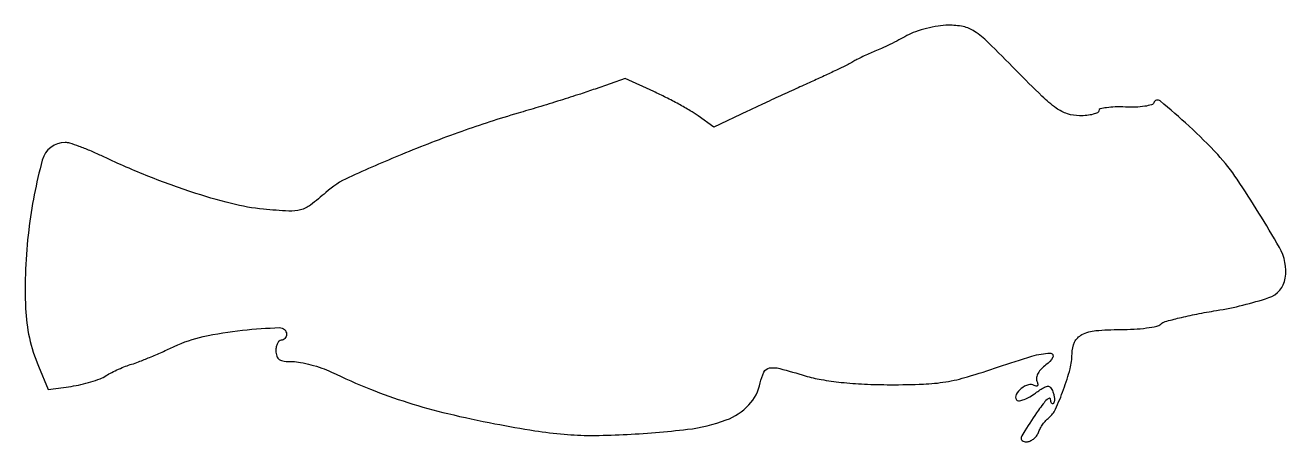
# Model space of a CAD drawing. Extents: x 0 to 236, y 0 to 78.
import ezdxf

# ---------------------------------------------------------------- set-up
doc = ezdxf.new("R2010")
doc.units = 0

msp = doc.modelspace()

# ---------------------------------------------------------------- linework, layer by layer
msp.add_lwpolyline([(165.101447, 75.988645, -0.007899), (163.610054, 75.187, -0.005847), (161.937044, 74.346164, -0.005911), (160.337988, 73.589056, -0.013214), (159.101447, 73.060485, 0.009463), (157.995545, 72.597538, 0.007604), (156.82355, 72.059209, 0.007697), (155.755402, 71.528417, 0.019412), (155, 71.100506, -0.023135), (154.08482, 70.591047, -0.003397), (152.178125, 69.65846, -0.00383), (149.907163, 68.5881, -0.00328), (147.5, 67.495104, 0.001984), (144.751382, 66.255652, 0.001118), (141.425238, 64.73087, 0.001116), (138.075316, 63.177043, 0.001827), (135.24549, 61.844161), (128.99098, 58.870235), (126.045718, 60.967446, 0.021203), (124.54593, 61.94231, 0.008185), (122.389329, 63.170254, 0.008086), (120.004671, 64.42713, 0.00989), (117.734333, 65.52135), (112.368209, 67.978042), (106.755466, 66.005322, -0.006085), (103.99027, 65.071085, -0.002466), (100.200192, 63.862393, -0.002439), (96.109763, 62.601987, -0.0031), (92.321362, 61.480445, 0.015346), (81.782841, 58.077736, 0.012003), (70.561069, 53.76378, 0.00976), (60.630061, 49.441161, 0.074416), (56.375289, 46.662013, -0.019521), (53.507374, 44.304011, -0.09678), (51.641377, 43.388467, -0.079591), (49.404316, 43.154227, -0.010793), (44.690009, 43.513701, -0.037878), (38.693987, 44.564017, -0.017389), (31.072046, 46.787987, -0.016236), (22.700453, 49.854743, -0.014974), (14.31295, 53.535782, 0.010523), (12.21411, 54.479269, 0.01257), (10.197251, 55.276136, 0.011358), (8.474853, 55.863068, 0.076576), (7.586003, 56, 0.338786), (3.297469, 52.717458, 0.036227), (0.74944, 39.594295, 0.039853), (0.168364, 24.962165, 0.089273), (2.56605, 14.14075), (4.38921, 9.781499), (8.702175, 10.372657, 0.021806), (10.517879, 10.702724, 0.018355), (12.406921, 11.205515, 0.018748), (14.098676, 11.793178, 0.047726), (15.25757, 12.377782, -0.021694), (16.297284, 12.971979, -0.013094), (17.575661, 13.588927, -0.013106), (18.880286, 14.136268, -0.022333), (20, 14.515258, 0.022304), (21.316795, 14.960867, 0.005874), (23.38125, 15.791799, 0.005951), (25.710935, 16.794133, 0.006076), (28, 17.844938, -0.057409), (33.408009, 19.68414, -0.026475), (40.75725, 20.87158, -0.018559), (47.704159, 21.359623, -0.42392), (49, 20.105885, -0.089225), (48.92405, 19.683662, -0.095086), (48.70625, 19.324854, -0.099875), (48.381501, 19.084802, -0.109803), (48, 19, 0.191087), (47.618118, 18.848523, 0.088204), (47.29375, 18.4125, 0.068025), (47.073693, 17.765418, 0.048028), (47, 17, 0.082955), (47.164385, 16.016016, 0.169768), (47.642559, 15.409212, 0.114303), (48.549126, 15.08908, 0.027967), (50.140469, 15, -0.045559), (51.634325, 14.863599, -0.020238), (53.5656, 14.426488, -0.019834), (55.586972, 13.79518, -0.02529), (57.390469, 13.047618, 0.015449), (64.685861, 9.854041, 0.018963), (71.687285, 7.347373, 0.017898), (79.183191, 5.272097, 0.011525), (88, 3.381354, 0.007258), (95.476285, 2.069636, 0.0186), (100.928506, 1.401301, 0.021285), (105.971898, 1.188276, 0.012559), (112, 1.341824, 0.015749), (124.05056, 2.333157, 0.061961), (131.279857, 4.081917, 0.112774), (135.502033, 6.882699, 0.141712), (137.65625, 11.03125, -0.06682), (138.345299, 13.037439, -0.242223), (139.401226, 13.809314, -0.104304), (141.29579, 13.710854, -0.008629), (146.068499, 12.353738, 0.030655), (149.063561, 11.642968, 0.016795), (152.800711, 11.123465, 0.014839), (157.142652, 10.797812, 0.010695), (162, 10.682204, 0.01028), (168.182983, 10.794449, 0.031055), (172.373155, 11.21826, 0.031427), (176.451836, 12.15488, 0.010729), (182.237011, 14.008122, -0.010679), (188.511703, 16.018867, -0.062001), (191.933664, 16.588363, -0.574553), (192.407456, 15.847337, -0.122014), (191.122493, 14.373244, 0.0485), (190.274732, 13.647605, 0.063639), (189.667695, 12.830295, 0.076487), (189.366552, 12.027922, 0.144181), (189.421371, 11.344307, -0.040136), (189.581182, 10.801206, -0.186554), (189.529138, 10.484591, -0.320655), (189.312396, 10.388211, -0.088076), (188.944741, 10.534152, 0.217373), (187.841902, 10.673275, 0.092146), (186.493935, 9.960555, 0.099233), (185.557264, 8.854871, 0.271004), (185.581216, 7.86859, 0.279829), (185.991313, 7.659488, 0.060556), (186.806063, 7.820529, 0.046677), (187.8425, 8.270246, 0.029033), (188.965654, 8.975544, -0.011438), (190.645987, 10.115037, -0.116742), (191.433748, 10.394222, -0.262019), (191.961283, 10.168469, -0.072003), (192.418988, 9.350519, -0.035895), (192.620801, 8.685526, -0.04366), (192.708786, 8.040757, -0.049324), (192.681817, 7.504058, -0.160513), (192.523539, 7.190205, -0.202661), (192.326545, 7.110266, -0.246527), (192.153789, 7.204156, -0.109338), (192.035979, 7.506335, -0.038502), (192, 7.97288, 0.485963), (191.783981, 8.14265, 0.125368), (191.326387, 7.899714, 0.042955), (190.589282, 7.104424, 0.016698), (189.706848, 5.889547, 0.002825), (187.150967, 2.065274, 0.055277), (186.505667, 0.80449, 0.346073), (186.680985, 0.24512, 0.151322), (187.472368, 0, 0.098395), (188.129432, 0.130568, 0.067442), (188.788478, 0.514062, 0.064568), (189.349511, 1.081005, 0.073189), (189.719414, 1.75, -0.037958), (190.064628, 2.493196, -0.026057), (190.560823, 3.279688, -0.026346), (191.12154, 3.990924, -0.047394), (191.661689, 4.5, 0.121762), (192.903933, 6.076419, 0.019043), (194.409924, 9.771861, 0.021829), (195.636982, 13.666142, 0.065492), (196, 16.425727, -0.110582), (196.496607, 18.643684, -0.166521), (197.864214, 20.052508, -0.095553), (200.457299, 20.797321, -0.022297), (205, 21, 0.014303), (207.602083, 21.074451, 0.018949), (209.960689, 21.299439, 0.016545), (211.875502, 21.620413, 0.147616), (212.619367, 22.019367, -0.129241), (213.420072, 22.48673, -0.00804), (216.09903, 23.185649, -0.011465), (219.360474, 23.901952, -0.008229), (223.033577, 24.558237, 0.04041), (232.837115, 26.969032, 0.280023), (235.900356, 30.585004, 0.17208), (234.821667, 36.379537, 0.015507), (226.914177, 49.108329, 0.040726), (223.260453, 53.736273, 0.019621), (217.894802, 59.063997, 0.011732), (212.516109, 63.773394, 0.528495), (211.310333, 63.430998, -0.251797), (210.900473, 63.044782, -0.028335), (209.60547, 62.774557, -0.028947), (207.919452, 62.620392, -0.01946), (205.984858, 62.631244, 0.017466), (204.073873, 62.649584, 0.028778), (202.464302, 62.51589, 0.028712), (201.270314, 62.276564, 0.341287), (201, 61.92667, -0.290954), (200.772185, 61.568317, -0.046121), (199.950987, 61.272209, -0.03899), (198.797413, 61.067117, -0.024507), (197.428891, 61, -0.079823), (195.152947, 61.365675, -0.075545), (193.058278, 62.42817, -0.037865), (190.383464, 64.662537, -0.005979), (185.528285, 69.5, 0.005104), (180.265676, 74.76179, 0.046948), (177.760005, 76.793357, 0.096486), (175.640065, 77.677385, 0.054027), (172.849394, 77.942606, 0.035092), (170.936037, 77.782756, 0.023388), (168.779309, 77.344954, 0.023577), (166.716863, 76.720081, 0.041943)], format="xyb", close=True)

doc.saveas('drawing.dxf')
